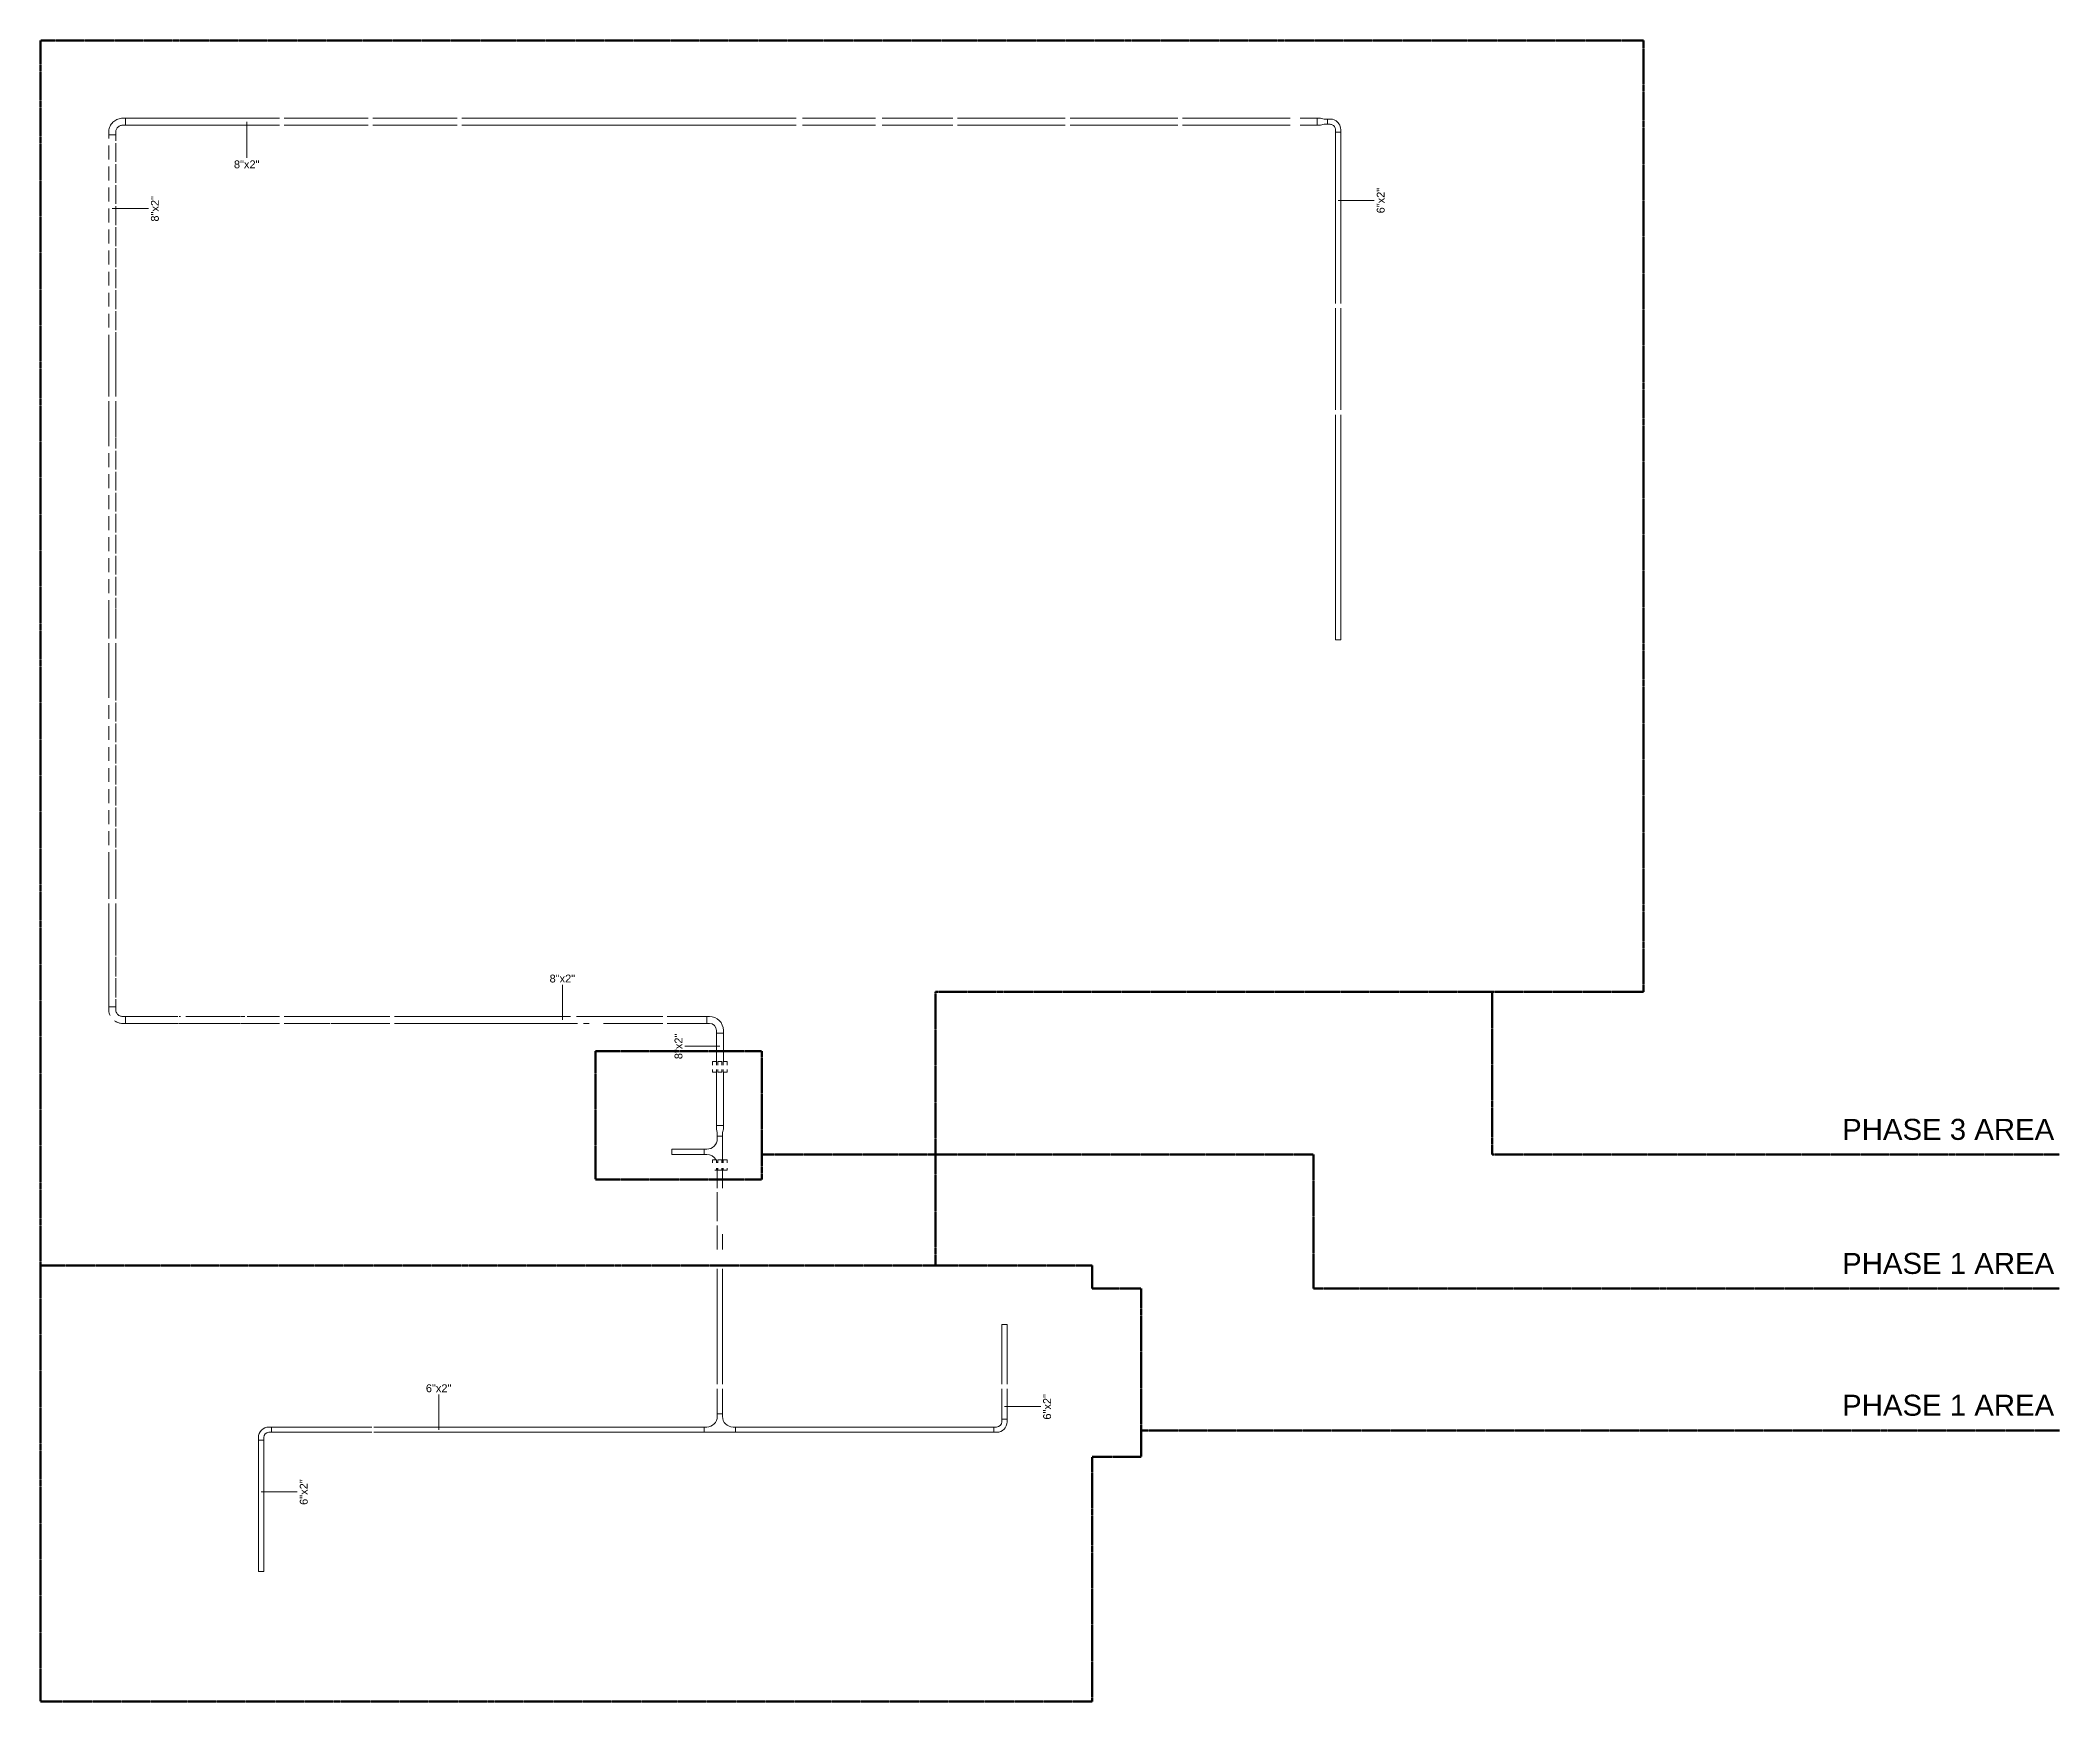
# Model space of a CAD drawing. Header units: inches. Extents: x -897 to 1409, y -1054 to 843.
import ezdxf

# ---------------------------------------------------------------- set-up
doc = ezdxf.new("R2010")
doc.units = ezdxf.units.IN
doc.header["$MEASUREMENT"] = 0
doc.linetypes.add('Double Dash 3_8_', pattern=[1, 0.375, -0.125, 0.125, -0.125, 0.125, -0.125])
for name, color, linetype, lineweight in [('A-DETL', 90, 'Continuous', 9), ('E-CABL-TRAY', 211, 'Continuous', 9), ('E-CABL-TRAY-IDEN', 211, 'Continuous', 9), ('E-POWR-CNDT', 130, 'Continuous', 9), ('G-ANNO-TEXT', 231, 'Continuous', 9)]:
    doc.layers.add(name, color=color, linetype=linetype, lineweight=lineweight)
doc.styles.add('Arial', font='arial.ttf', dxfattribs={"height": 9})
doc.styles.add('Arial_1', font='arial.ttf', dxfattribs={"height": 24})

# ---------------------------------------------------------------- blocks, each defined once
blk = doc.blocks.new('Channel Horizontal Bend - Standard-643935-8TH FLOOR TELECOM OVERHEAD ROUTING PLAN')
at = {"layer": 'E-CABL-TRAY'}
for p, q in [((-12, 3), (-12, -3)), ((-9, 3), (-12, 3)), ((3, 12), (-3, 12)), ((-3, 9), (-3, 12)), ((3, 12), (3, 9)), ((-12, -3), (-9, -3))]:
    blk.add_line(p, q, dxfattribs=at)
for radius, end in [(6, 360), (12, 0)]:
    blk.add_arc((-9, 9), radius, 270, end, dxfattribs=at)
blk = doc.blocks.new('Channel Horizontal Tee - 12_ Radius-642547-8TH FLOOR TELECOM OVERHEAD ROUTING PLAN')
at = {"layer": 'E-CABL-TRAY'}
for p, q in [((-18, -3), (-18, 3)), ((-18, 3), (18, 3)), ((18, 3), (18, -3)), ((-15, -3), (-18, -3)), ((-3, -18), (-3, -15)), ((3, -18), (-3, -18)), ((3, -15), (3, -18)), ((18, -3), (15, -3))]:
    blk.add_line(p, q, dxfattribs=at)
for centre, start, end in [((-15, -15), 360, 90), ((15, -15), 90, 180)]:
    blk.add_arc(centre, 12, start, end, dxfattribs=at)
blk = doc.blocks.new('Channel Horizontal Bend - Standard-643936-8TH FLOOR TELECOM OVERHEAD ROUTING PLAN')
at = {"layer": 'E-CABL-TRAY'}
for p, q in [((-15, 4), (-15, -4)), ((-12, 4), (-15, 4)), ((4, 15), (-4, 15)), ((-4, 12), (-4, 15)), ((4, 15), (4, 12)), ((-15, -4), (-12, -4))]:
    blk.add_line(p, q, dxfattribs=at)
for radius, start, end in [(8, 270, 300.5599), (8, 306.7121, 334.2857), (8, 334.2857, 347.1429), (8, 347.1429, 360), (16, 323.4877, 330), (16, 330, 334.5554), (16, 336.3597, 350), (16, 350, 0), (16, 270, 290), (16, 290, 295.1114)]:
    blk.add_arc((-12, 12), radius, start, end, dxfattribs=at)
blk = doc.blocks.new('Channel Horizontal Bend - Standard-V238-8TH FLOOR TELECOM OVERHEAD ROUTING PLAN')
at = {"layer": 'E-CABL-TRAY'}
for p, q in [((-15, 4), (-15, -4)), ((-12, 4), (-15, 4)), ((-3.4, 15), (-4, 15)), ((-4, 12), (-4, 15)), ((4, 15), (-2.9, 15)), ((4, 15), (4, 12)), ((-15, -4), (-12, -4))]:
    blk.add_line(p, q, dxfattribs=at)
for radius, start, end in [(8, 270, 282.8571), (8, 282.8571, 295.7143), (8, 295.7143, 308.5714), (8, 308.5714, 321.4286), (8, 321.4286, 334.2857), (8, 334.2857, 347.1429), (8, 347.1429, 360), (16, 310, 320), (16, 320, 330), (16, 330, 340), (16, 340, 350), (16, 350, 0), (16, 270, 280), (16, 280, 290), (16, 290, 300), (16, 300, 310)]:
    blk.add_arc((-12, 12), radius, start, end, dxfattribs=at)
blk = doc.blocks.new('Channel Horizontal Bend - Standard-V239-8TH FLOOR TELECOM OVERHEAD ROUTING PLAN')
at = {"layer": 'E-CABL-TRAY'}
for p, q in [((-12, 3), (-12, -3)), ((-9, 3), (-12, 3)), ((1.9, 12), (-3, 12)), ((-3, 9), (-3, 12)), ((3, 12), (1.9, 12)), ((3, 12), (3, 9)), ((-12, -3), (-9, -3))]:
    blk.add_line(p, q, dxfattribs=at)
for radius, start, end in [(6, 270, 285), (6, 285, 330), (6, 330, 345), (6, 345, 360), (12, 303.75, 315), (12, 315, 358.482), (12, 358.5015, 359.7759), (12, 359.7759, 0), (12, 270, 303.75)]:
    blk.add_arc((-9, 9), radius, start, end, dxfattribs=at)
blk = doc.blocks.new('Channel Reducer - Standard-645861-8TH FLOOR TELECOM OVERHEAD ROUTING PLAN')
at = {"layer": 'E-CABL-TRAY'}
for p, q in [((0, 4), (0, -4)), ((4, 4), (0, 4)), ((4, 4), (8, 3)), ((8, 3), (10.1, 3)), ((10.1, 3), (10.4, 3)), ((10.4, 3), (12, 3)), ((12, 1.9), (12, 3)), ((12, -3), (12, 1.9)), ((0, -4), (4, -4)), ((8, -3), (4, -4)), ((10.1, -3), (8, -3)), ((12, -3), (10.1, -3))]:
    blk.add_line(p, q, dxfattribs=at)
blk = doc.blocks.new('Conduit Sleeve - Wall - 4_ Conduit Sleeve-594979-8TH FLOOR TELECOM OVERHEAD ROUTING PLAN')
at = {"layer": 'E-POWR-CNDT'}
for p, q in [((-123.1, -438.8), (-123.1, -435.1)), ((-120.8, -435.1), (-123.1, -435.1)), ((-118.6, -435.1), (-120.8, -435.1)), ((-118.6, -435.1), (-118.6, -438.8)), ((-123.1, -447.1), (-123.1, -444.9)), ((-123.1, -447.1), (-120.8, -447.1)), ((-120.8, -447.1), (-118.6, -447.1)), ((-118.6, -444.9), (-118.6, -447.1))]:
    blk.add_line(p, q, dxfattribs=at)
blk = doc.blocks.new('Conduit Sleeve - Wall - 4_ Conduit Sleeve-V240-8TH FLOOR TELECOM OVERHEAD ROUTING PLAN')
at = {"layer": 'E-POWR-CNDT'}
for p, q in [((-117.1, -327.1), (-117.1, -323.1)), ((-114.9, -323.1), (-117.1, -323.1)), ((-117.1, -335.1), (-117.1, -332)), ((-117.1, -335.1), (-114.9, -335.1)), ((-112.6, -323.1), (-114.9, -323.1)), ((-114.9, -335.1), (-112.6, -335.1)), ((-112.6, -323.1), (-112.6, -327.1)), ((-112.6, -332), (-112.6, -335.1))]:
    blk.add_line(p, q, dxfattribs=at)
blk = doc.blocks.new('Channel Horizontal Tee - 12_ Radius-V241-8TH FLOOR TELECOM OVERHEAD ROUTING PLAN')
at = {"layer": 'E-CABL-TRAY'}
for p, q in [((-18, -3), (-18, 3)), ((-18, 3), (12.7, 3)), ((-15, -3), (-18, -3)), ((-3, -18), (-3, -15)), ((3, -18), (-3, -18)), ((3, -15), (3, -18))]:
    blk.add_line(p, q, dxfattribs=at)
for centre, start, end in [((-15, -15), 360, 90), ((15, -15), 120.134, 180), ((15, -15), 100.9906, 110.0525)]:
    blk.add_arc(centre, 12, start, end, dxfattribs=at)
blk = doc.blocks.new('Conduit Sleeve - Wall - 4_ Conduit Sleeve-V242-8TH FLOOR TELECOM OVERHEAD ROUTING PLAN')
at = {"layer": 'E-POWR-CNDT'}
for p, q in [((-129.1, -438.8), (-129.1, -435.1)), ((-126.8, -435.1), (-129.1, -435.1)), ((-124.6, -435.1), (-126.8, -435.1)), ((-124.6, -435.1), (-124.6, -438.8)), ((-126.7, -447.1), (-124.6, -447.1)), ((-124.6, -444.9), (-124.6, -447.1))]:
    blk.add_line(p, q, dxfattribs=at)
blk = doc.blocks.new('Channel Horizontal Bend - Standard-V243-8TH FLOOR TELECOM OVERHEAD ROUTING PLAN')
at = {"layer": 'E-CABL-TRAY'}
for p, q in [((-15, 4), (-15, -4)), ((-12, 4), (-15, 4)), ((4, 15), (-4, 15)), ((-4, 12), (-4, 15)), ((4, 15), (4, 12)), ((-15, -4), (-12, -4))]:
    blk.add_line(p, q, dxfattribs=at)
for radius, end in [(8, 360), (16, 0)]:
    blk.add_arc((-12, 12), radius, 270, end, dxfattribs=at)
blk = doc.blocks.new('Channel Reducer - Standard-V244-8TH FLOOR TELECOM OVERHEAD ROUTING PLAN')
at = {"layer": 'E-CABL-TRAY'}
for p, q in [((0, 4), (0, -4)), ((4, 4), (0, 4)), ((4, 4), (8, 3)), ((8, 3), (12, 3)), ((12, -3), (12, 3)), ((0, -4), (4, -4)), ((8, -3), (4, -4)), ((12, -3), (8, -3))]:
    blk.add_line(p, q, dxfattribs=at)

msp = doc.modelspace()

# ---------------------------------------------------------------- linework, layer by layer
at = {"layer": 'A-DETL', "linetype": 'Double Dash 3_8_', "lineweight": 140}
for p, q in [((934.1, 843.4), (-896.9, 843.4)), ((-896.9, 843.4), (-896.9, -555.6)), ((934.1, -243.2), (934.1, 843.4)), ((125.3, -243.2), (934.1, -243.2)), ((125.3, -555.6), (125.3, -243.2)), ((761.3, -243.2), (761.3, -429.2)), ((-263, -311.1), (-73, -311.1)), ((-263, -311.1), (-263, -457.7)), ((-73, -457.7), (-73, -311.1)), ((-73, -429.2), (557, -429.2)), ((557, -429.2), (557, -582.4)), ((761.3, -429.2), (1409.3, -429.2)), ((-263, -457.7), (-73, -457.7)), ((-896.9, -556.1), (-896.9, -1054.1)), ((304.4, -556.1), (-896.9, -556.1)), ((304.4, -582.4), (304.4, -556.1)), ((304.4, -582.4), (360.4, -582.4)), ((360.4, -582.4), (360.4, -774.4)), ((557, -582.4), (1409.3, -582.4)), ((360.4, -744.4), (1409.3, -744.4)), ((304.4, -1054.1), (304.4, -774.4)), ((360.4, -774.4), (304.4, -774.4)), ((-896.9, -1054.1), (304.4, -1054.1))]:
    msp.add_line(p, q, dxfattribs=at)
at = {"layer": 'E-CABL-TRAY'}
for p, q in [((-799.8, 754.5), (-799.8, 746.5)), ((-799.8, 754.5), (-623.8, 754.5)), ((-799.8, 746.5), (-623.8, 746.5)), ((-618.4, 754.5), (-522.4, 754.5)), ((-618.4, 746.5), (-522.4, 746.5)), ((-517, 754.5), (-421, 754.5)), ((-517, 746.5), (-421, 746.5)), ((-415.6, 754.5), (-33.6, 754.5)), ((-415.6, 746.5), (-33.6, 746.5)), ((-26.4, 754.5), (57.1, 754.5)), ((-26.4, 746.5), (57.1, 746.5)), ((64.4, 754.5), (145.3, 754.5)), ((64.4, 746.5), (145.3, 746.5)), ((150.6, 754.5), (273.7, 754.5)), ((150.6, 746.5), (273.7, 746.5)), ((279.1, 754.5), (402.2, 754.5)), ((279.1, 746.5), (402.2, 746.5)), ((407.6, 754.5), (530.6, 754.5)), ((407.6, 746.5), (530.6, 746.5)), ((542.1, 754.5), (561.2, 754.5)), ((542.1, 746.5), (561.2, 746.5)), ((561.2, 746.5), (561.2, 754.5)), ((588.2, 738.5), (582.2, 738.5)), ((582.2, 738.5), (582.2, 542.9)), ((588.2, 738.5), (588.2, 542.9)), ((-811.9, 735.5), (-818.8, 735.5)), ((-818.8, 731.3), (-818.8, 735.5)), ((-818.8, 707.3), (-818.8, 723.2)), ((-810.8, 735.5), (-811.5, 735.5)), ((-810.8, 728.5), (-810.8, 735.5)), ((-810.8, 704.5), (-810.8, 726)), ((-818.8, 683.3), (-818.8, 699.2)), ((-810.8, 680.5), (-810.8, 702)), ((-818.8, 659.3), (-818.8, 675.2)), ((-810.8, 656.5), (-810.8, 678)), ((-818.8, 635.3), (-818.8, 651.2)), ((-810.8, 632.5), (-810.8, 654)), ((-818.8, 611.3), (-818.8, 627.2)), ((-810.8, 608.5), (-810.8, 630)), ((-818.8, 587.3), (-818.8, 603.2)), ((-810.8, 584.5), (-810.8, 606)), ((-818.8, 563.3), (-818.8, 579.2)), ((-810.8, 560.5), (-810.8, 582)), ((-818.8, 539.3), (-818.8, 555.2)), ((-810.8, 536.5), (-810.8, 558)), ((-818.8, 515.3), (-818.8, 531.2)), ((-810.8, 512.5), (-810.8, 533.9)), ((582.2, 537.6), (582.2, 421.2)), ((588.2, 537.6), (588.2, 421.2)), ((-810.8, 478.9), (-810.8, 510)), ((-818.8, 436.8), (-818.8, 507.2)), ((-810.8, 436.8), (-810.8, 478.5)), ((-818.8, 380), (-818.8, 431.4)), ((-810.8, 389.6), (-810.8, 431.4)), ((582.2, 415.8), (582.2, 404.7)), ((588.2, 415.8), (588.2, 396.7)), ((582.2, 404.7), (582.2, 396.7)), ((582.2, 396.3), (582.2, 158.5)), ((588.2, 396.3), (588.2, 158.5)), ((-818.8, 356), (-818.8, 371.8)), ((-810.8, 377.2), (-810.8, 389.1)), ((-810.8, 353.2), (-810.8, 374.6)), ((-818.8, 332), (-818.8, 347.8)), ((-810.8, 329.2), (-810.8, 350.6)), ((-818.8, 308), (-818.8, 323.8)), ((-810.8, 305.2), (-810.8, 326.6)), ((-810.8, 281.2), (-810.8, 302.6)), ((-818.8, 284), (-818.8, 299.8)), ((-810.8, 257.2), (-810.8, 278.6)), ((-818.8, 260), (-818.8, 275.8)), ((-810.8, 233.2), (-810.8, 254.6)), ((-818.8, 236), (-818.8, 251.8)), ((-818.8, 212), (-818.8, 227.8)), ((-810.8, 209.2), (-810.8, 230.6)), ((-818.8, 160.1), (-818.8, 203.8)), ((-810.8, 194.3), (-810.8, 206.6)), ((-810.8, 160.1), (-810.8, 193.8)), ((-818.8, 92.3), (-818.8, 154.8)), ((-810.8, 105), (-810.8, 154.8)), ((582.2, 158.5), (588.2, 158.5)), ((-810.8, 89.5), (-810.8, 104.5)), ((-818.8, 68.3), (-818.8, 84.2)), ((-810.8, 65.5), (-810.8, 87)), ((-818.8, 44.3), (-818.8, 60.2)), ((-810.8, 41.6), (-810.8, 63)), ((-818.8, 20.3), (-818.8, 36.2)), ((-810.8, 17.5), (-810.8, 39)), ((-818.8, -3.7), (-818.8, 12.2)), ((-810.8, -6.5), (-810.8, 15)), ((-818.8, -27.7), (-818.8, -11.8)), ((-810.8, -30.5), (-810.8, -9)), ((-818.8, -51.7), (-818.8, -35.8)), ((-810.8, -54.5), (-810.8, -33)), ((-818.8, -75.7), (-818.8, -59.8)), ((-810.8, -78.5), (-810.8, -57)), ((-818.8, -137.2), (-818.8, -83.8)), ((-810.8, -95.1), (-810.8, -81)), ((-810.8, -137.2), (-810.8, -95.5)), ((-818.8, -260.5), (-818.8, -142.6)), ((-810.8, -184.4), (-810.8, -142.6)), ((-810.8, -201.8), (-810.8, -184.9)), ((-810.8, -226), (-810.8, -203.3)), ((-810.8, -249.9), (-810.8, -227.6)), ((-810.8, -260.5), (-810.8, -251.6)), ((-818.8, -260.5), (-810.8, -260.5)), ((-799.8, -271.5), (-799.8, -279.5)), ((-799.8, -271.5), (-739.7, -271.5)), ((-738.2, -271.5), (-736.7, -271.5)), ((-730.8, -271.5), (-668.5, -271.5)), ((-668, -271.5), (-663.2, -271.5)), ((-660.5, -271.5), (-623.8, -271.5)), ((-618.4, -271.5), (-558.4, -271.5)), ((-557.9, -271.5), (-497.9, -271.5)), ((-492.5, -271.5), (-291.3, -271.5)), ((-284.4, -271.5), (-262.2, -271.5)), ((-261.7, -271.5), (-186, -271.5)), ((-181.1, -271.5), (-135.8, -271.5)), ((-135.8, -279.5), (-135.8, -271.5)), ((-799.8, -279.5), (-739, -279.5)), ((-738.5, -279.5), (-668.5, -279.5)), ((-668, -279.5), (-623.8, -279.5)), ((-618.4, -279.5), (-566.3, -279.5)), ((-565, -279.5), (-558.4, -279.5)), ((-557.9, -279.5), (-497.9, -279.5)), ((-492.5, -279.5), (-283.3, -279.5)), ((-276.4, -279.5), (-270.2, -279.5)), ((-253.7, -279.5), (-186, -279.5)), ((-181.1, -279.5), (-135.8, -279.5)), ((-116.8, -290.5), (-124.8, -290.5)), ((-124.8, -290.5), (-124.8, -323.1)), ((-116.8, -290.5), (-116.8, -323.1)), ((-124.8, -335.1), (-124.8, -396.1)), ((-116.8, -335.1), (-116.8, -396.1)), ((-124.8, -396.1), (-116.8, -396.1)), ((-175.8, -423.1), (-175.8, -429.1)), ((-138.8, -423.1), (-175.8, -423.1)), ((-138.8, -429.1), (-175.8, -429.1)), ((-138.8, -429.1), (-138.8, -423.1)), ((-123.8, -467.5), (-123.8, -444.9)), ((-117.8, -467.5), (-117.8, -444.9)), ((-123.8, -505.2), (-123.8, -472.4)), ((-123.8, -537.6), (-123.8, -510.1)), ((-117.8, -537.6), (-117.8, -520.1)), ((-123.8, -691.6), (-123.8, -559.9)), ((-117.8, -691.6), (-117.8, -559.9)), ((207.2, -623.5), (201.2, -623.5)), ((201.2, -691.6), (201.2, -623.5)), ((207.2, -691.6), (207.2, -623.5)), ((-123.8, -725.5), (-123.8, -697)), ((-117.8, -725.5), (-117.8, -697)), ((201.2, -731.5), (201.2, -697)), ((207.2, -731.5), (207.2, -697)), ((-123.8, -725.5), (-117.8, -725.5)), ((201.2, -731.5), (207.2, -731.5)), ((-641.8, -755.5), (-647.8, -755.5)), ((-647.8, -755.5), (-647.8, -905.5)), ((-641.8, -755.5), (-641.8, -905.5)), ((-632.8, -740.5), (-632.8, -746.5)), ((-518.2, -740.5), (-632.8, -740.5)), ((-518.2, -746.5), (-632.8, -746.5)), ((-138.8, -740.5), (-516.2, -740.5)), ((-138.8, -746.5), (-516.2, -746.5)), ((-138.8, -746.5), (-138.8, -740.5)), ((-102.8, -740.5), (-102.8, -746.5)), ((192.2, -740.5), (-102.8, -740.5)), ((192.2, -746.5), (-102.8, -746.5)), ((192.2, -746.5), (192.2, -740.5)), ((-647.8, -905.5), (-641.8, -905.5))]:
    msp.add_line(p, q, dxfattribs=at)
at = {"layer": 'E-CABL-TRAY-IDEN'}
for p, q in [((-660.9, 750.5), (-660.9, 709.1)), ((-814.8, 651.3), (-773.4, 651.3)), ((585.2, 660.6), (626.6, 660.6)), ((-300.4, -275.5), (-300.4, -235.4)), ((-120.8, -305.4), (-160.8, -305.4)), ((-441.7, -743.5), (-441.7, -703.4)), ((204.2, -717.1), (245.6, -717.1)), ((-644.8, -814.5), (-603.4, -814.5))]:
    msp.add_line(p, q, dxfattribs=at)

# ---------------------------------------------------------------- block references
at = {"layer": 'E-CABL-TRAY'}
for name, p, rotation in [('Channel Horizontal Bend - Standard-V238-8TH FLOOR TELECOM OVERHEAD ROUTING PLAN', (-814.8, 750.5), 180), ('Channel Horizontal Bend - Standard-V239-8TH FLOOR TELECOM OVERHEAD ROUTING PLAN', (585.2, 750.5), 90), ('Channel Horizontal Bend - Standard-643936-8TH FLOOR TELECOM OVERHEAD ROUTING PLAN', (-814.8, -275.5), 270), ('Channel Horizontal Bend - Standard-V243-8TH FLOOR TELECOM OVERHEAD ROUTING PLAN', (-120.8, -275.5), 90), ('Channel Horizontal Tee - 12_ Radius-V241-8TH FLOOR TELECOM OVERHEAD ROUTING PLAN', (-120.8, -426.1), 270), ('Channel Reducer - Standard-V244-8TH FLOOR TELECOM OVERHEAD ROUTING PLAN', (-120.8, -396.1), 270), ('Channel Horizontal Tee - 12_ Radius-642547-8TH FLOOR TELECOM OVERHEAD ROUTING PLAN', (-120.8, -743.5), 180), ('Channel Horizontal Bend - Standard-643935-8TH FLOOR TELECOM OVERHEAD ROUTING PLAN', (-644.8, -743.5), 180)]:
    msp.add_blockref(name, p, dxfattribs=dict(at, rotation=rotation))
for name, p in [('Channel Reducer - Standard-645861-8TH FLOOR TELECOM OVERHEAD ROUTING PLAN', (561.2, 750.5)), ('Channel Horizontal Bend - Standard-643935-8TH FLOOR TELECOM OVERHEAD ROUTING PLAN', (204.2, -743.5))]:
    msp.add_blockref(name, p, dxfattribs=at)
at = {"layer": 'E-POWR-CNDT'}
for name, p in [('Conduit Sleeve - Wall - 4_ Conduit Sleeve-V240-8TH FLOOR TELECOM OVERHEAD ROUTING PLAN', (-12, 0)), ('Conduit Sleeve - Wall - 4_ Conduit Sleeve-V240-8TH FLOOR TELECOM OVERHEAD ROUTING PLAN', (-6, 0)), ('Conduit Sleeve - Wall - 4_ Conduit Sleeve-V240-8TH FLOOR TELECOM OVERHEAD ROUTING PLAN', (0, 0)), ('Conduit Sleeve - Wall - 4_ Conduit Sleeve-V242-8TH FLOOR TELECOM OVERHEAD ROUTING PLAN', (0, 0)), ('Conduit Sleeve - Wall - 4_ Conduit Sleeve-594979-8TH FLOOR TELECOM OVERHEAD ROUTING PLAN', (0, 0)), ('Conduit Sleeve - Wall - 4_ Conduit Sleeve-594979-8TH FLOOR TELECOM OVERHEAD ROUTING PLAN', (6, 0))]:
    msp.add_blockref(name, p, dxfattribs=at)

# ---------------------------------------------------------------- texts
at = {"layer": 'E-CABL-TRAY-IDEN', "char_height": 9, "width": 35.754, "attachment_point": 1, "style": 'Arial'}
for s, insert in [('8"x2"', (-675.8, 706.3)), ('8"x2"', (-315.3, -223.7)), ('6"x2"', (-456.6, -691.7))]:
    msp.add_mtext(s, dxfattribs=dict(at, insert=insert))
at = {"layer": 'E-CABL-TRAY-IDEN', "char_height": 9, "width": 35.754, "attachment_point": 1, "rotation": 90, "style": 'Arial'}
for s, insert in [('6"x2"', (629.4, 645.8)), ('8"x2"', (-770.6, 636.4)), ('8"x2"', (-172.6, -320.3)), ('6"x2"', (248.4, -732)), ('6"x2"', (-600.6, -829.4))]:
    msp.add_mtext(s, dxfattribs=dict(at, insert=insert))
at = {"layer": 'G-ANNO-TEXT', "color": 7, "char_height": 24, "width": 291.789, "attachment_point": 1, "style": 'Arial_1'}
for s, insert in [('PHASE 3 AREA', (1160.9, -388.5)), ('PHASE 1 AREA', (1160.9, -541.6)), ('PHASE 1 AREA', (1160.9, -703.6))]:
    msp.add_mtext(s, dxfattribs=dict(at, insert=insert))

doc.saveas('drawing.dxf')
